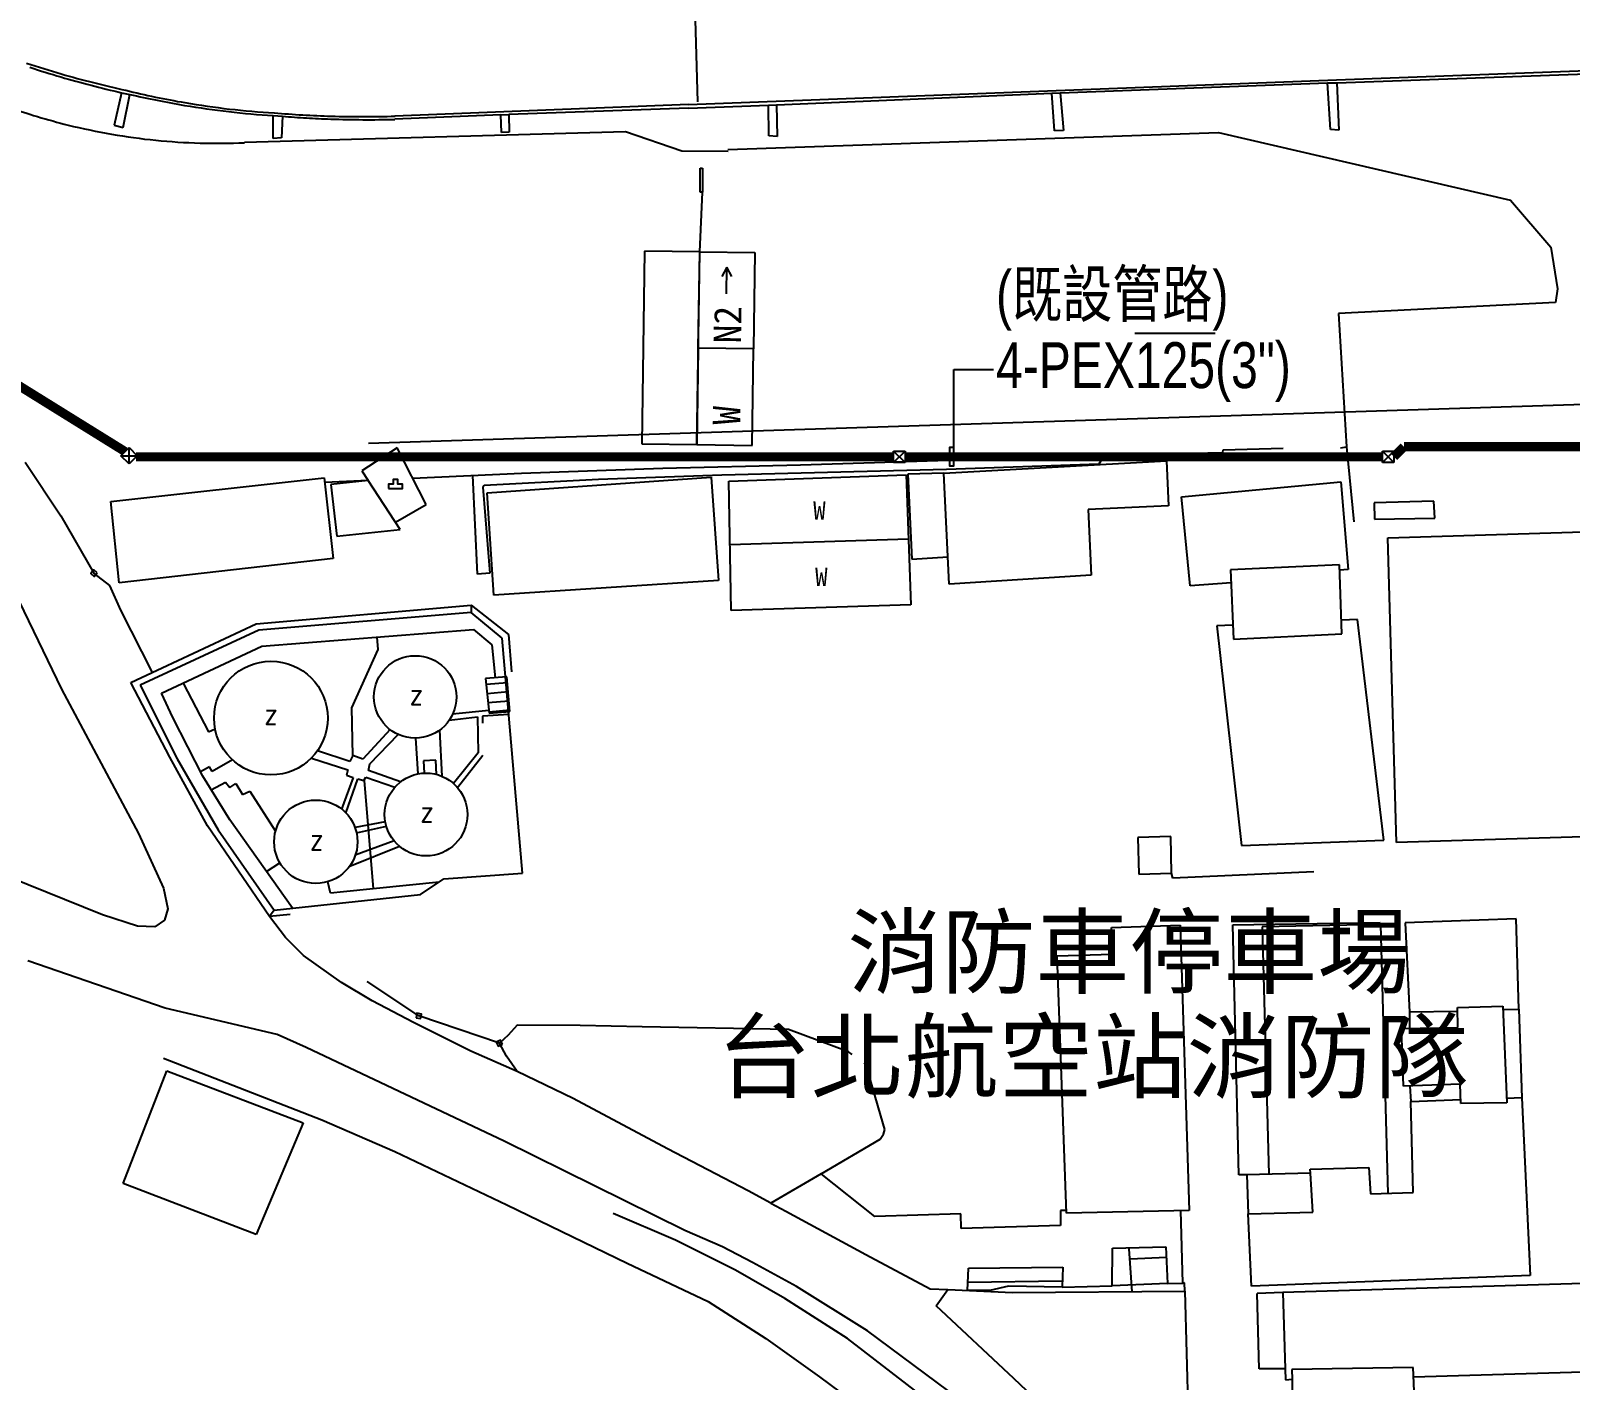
# Model space of a CAD drawing. Extents: x 71210 to 87171, y -11349 to 219.
# Drawn here: x 74788 to 76465, y -7386 to -5917 of the extents above; entities that cross this region are included whole.
import ezdxf
from ezdxf.enums import TextEntityAlignment as Align

# ---------------------------------------------------------------- set-up
doc = ezdxf.new("R2010")
doc.units = 0
doc.linetypes.add('DASHED', pattern=[0.75, 0.5, -0.25])
doc.linetypes.add('HIDDEN', pattern=[9.525, 6.35, -3.175])
for name, color, linetype in [('建築', 7, 'Continuous'), ('文字', 6, 'Continuous'), ('既設手孔', 3, 'DASHED'), ('既設管線', 1, 'HIDDEN')]:
    doc.layers.add(name, color=color, linetype=linetype)
doc.styles.add('SDANDARD', font='txt')
doc.styles.add('STYLE1', font='')
doc.styles.add('新細明體', font='')
doc.styles.add('細明體', font='')
doc.styles.get('STYLE1').set_extended_font_data('MingLiU')
doc.styles.get('新細明體').set_extended_font_data('新細明體')
doc.styles.get('細明體').set_extended_font_data('細明體')

msp = doc.modelspace()

# ---------------------------------------------------------------- linework, layer by layer
at = {"color": 7, "linetype": 'Continuous'}
for points, elevation in [([(75178, -6415.5), (75193, -6415.5), (75193, -6410.5), (75188, -6410.5), (75188, -6405.5), (75183, -6405.5), (75183, -6410.5), (75178, -6410.5), (75178, -6415.5)], -12.7), ([(74860.6, -6507.3), (74856.9, -6504), (74853.6, -6507.8), (74857.3, -6511.1), (74860.6, -6507.3)], -12.7), ([(75203.2, -6635.7), (75213.2, -6635.7), (75203.2, -6650.7), (75213.2, -6650.7)], 121.7), ([(75045, -6657), (75055, -6657), (75045, -6672), (75055, -6672)], 148), ([(75214.9, -6763.5), (75224.9, -6763.5), (75214.9, -6778.5), (75224.9, -6778.5)], 121.8), ([(75094.7, -6793.7), (75104.7, -6793.7), (75094.7, -6808.7), (75104.7, -6808.7)], 120.4), ([(75208, -6991.7), (75212.9, -6992.7), (75213.8, -6987.8), (75208.9, -6986.8), (75208, -6991.7)], 52.4), ([(75302, -7020.6), (75299.8, -7016.1), (75295.3, -7018.2), (75297.5, -7022.7), (75302, -7020.6)], -12.7)]:
    msp.add_lwpolyline(points, dxfattribs=dict(at, elevation=elevation))
at = {"layer": '建築', "ltscale": 1000}
for p, q in [((75514.9, -5994.3, -12.7), (75508, -5764.4, -12.7)), ((76210.1, -5970.3, -12.7), (76520.8, -5958.7, -12.7)), ((76210.8, -5973.7, -12.7), (76521, -5962.2, -12.7)), ((74887.2, -5984.3, -12.7), (74879.3, -6019.5, -12.7)), ((74887.2, -5984.3, -12.7), (74896.2, -5986.2, -12.7)), ((74892.1, -5981.7, -12.7), (74892.1, -5981.7, -12.7)), ((75504.7, -5997.3, -12.7), (76210.1, -5970.3, -12.7)), ((75900.4, -5984.8, -12.7), (75909.4, -5984.5, -12.7)), ((75909.4, -5984.5, -12.7), (76200.6, -5973.4, -12.7)), ((75909.4, -5984.5, -12.7), (75912.9, -6025.5, -12.7)), ((76200.6, -5973.4, -12.7), (76210.8, -5973.7, -12.7)), ((76203.6, -6024.5, -12.7), (76200.6, -5973.4, -12.7)), ((76210.8, -5973.7, -12.7), (76212.8, -6025, -12.7)), ((74889, -6022.2, -12.7), (74896.2, -5986.2, -12.7)), ((74896.2, -5986.2, -12.7), (74896.2, -5986.2, -12.7)), ((75504.7, -5997.3, -12.7), (75185, -6009.9, -12.7)), ((75504.7, -6001, -12.7), (75308.9, -6008.1, -12.7)), ((75504.7, -6001, -12.7), (75591.7, -5997.7, -12.7)), ((75591.7, -5997.7, -12.7), (75600.3, -5997.4, -12.7)), ((75592.1, -6031.3, -12.7), (75591.7, -5997.7, -12.7)), ((75600.3, -5997.4, -12.7), (75900.4, -5984.8, -12.7)), ((75600.3, -5997.4, -12.7), (75601.3, -6032.1, -12.7)), ((75903.1, -6025.9, -12.7), (75900.4, -5984.8, -12.7)), ((75052.3, -6009.3, -12.7), (75062.5, -6010, -12.7)), ((75052.3, -6034.1, -12.7), (75052.3, -6009.3, -12.7)), ((75053.6, -6006.3, -12.7), (75053.6, -6006.3, -12.7)), ((75062.5, -6010, -12.7), (75061.5, -6033.5, -12.7)), ((75062.5, -6010, -12.7), (75062.5, -6010, -12.7)), ((75300.1, -6008.5, -12.7), (75185, -6013.3, -12.7)), ((75300.1, -6008.5, -12.7), (75308.9, -6008.1, -12.7)), ((75301.1, -6027.6, -12.7), (75300.1, -6008.5, -12.7)), ((75308.9, -6008.1, -12.7), (75309.5, -6027.4, -12.7)), ((74879.3, -6019.5, -12.7), (74889, -6022.2, -12.7)), ((75435.9, -6027, -12.7), (75021.1, -6038.7, -12.7)), ((75061.5, -6033.5, -12.7), (75052.3, -6034.1, -12.7)), ((75309.5, -6027.4, -12.7), (75301.1, -6027.6, -12.7)), ((75497.3, -6048, -12.7), (75435.9, -6027, -12.7)), ((75547.5, -6046.3, -12.7), (76081.7, -6027.7, -12.7)), ((75601.3, -6032.1, -12.7), (75592.1, -6031.3, -12.7)), ((75912.9, -6025.5, -12.7), (75903.1, -6025.9, -12.7)), ((76081.7, -6027.7, -12.7), (76399.9, -6101.2, -12.7)), ((76212.8, -6025, -12.7), (76203.6, -6024.5, -12.7)), ((75547.9, -6048.4, -12.7), (75497.3, -6048, -12.7)), ((75517.4, -6092.5, -12.7), (75517.4, -6066.4, -12.7)), ((75517.4, -6066.4, -12.7), (75519.9, -6066.4, -12.7)), ((75519.9, -6066.4, -12.7), (75519.9, -6092.5, -12.7)), ((75516.8, -6157.6, -12.7), (75519.9, -6092.5, -12.7)), ((75519.9, -6092.5, -12.7), (75517.4, -6092.5, -12.7)), ((76399.9, -6101.2, -12.7), (76443.8, -6152.6, -12.7)), ((75456.8, -6156.8, -12.7), (75453.9, -6366.7, -12.7)), ((75516.8, -6157.6, -12.7), (75456.8, -6156.8, -12.7)), ((75513.8, -6367.6, -12.7), (75516.8, -6157.6, -12.7)), ((75515.3, -6262.6, -12.7), (75516.8, -6157.6, -12.7)), ((75516.8, -6157.6, -12.7), (75576.8, -6158.4, -12.7)), ((75576.8, -6158.4, -12.7), (75575.3, -6263.4, -12.7)), ((76443.8, -6152.6, -12.7), (76451.1, -6197.9, -12.7)), ((75546.5, -6174.2, 107.6), (75540.8, -6184.3, 107.6)), ((75546, -6203.4, 107.6), (75546.5, -6174.2, 107.6)), ((75551.9, -6184.4, 107.6), (75546.5, -6174.2, 107.6)), ((76451.1, -6197.9, -12.7), (76448.6, -6212.6, -12.7)), ((76448.6, -6212.6, -12.7), (76212.3, -6224.9, -12.7)), ((76212.3, -6224.9, -12.7), (76221.1, -6370.1, -12.7)), ((75515.3, -6262.6, -12.7), (75513.8, -6367.6, -12.7)), ((75575.3, -6263.4, -12.7), (75515.3, -6262.6, -12.7)), ((75575.3, -6263.4, -12.7), (75515.3, -6262.6, -12.7)), ((75573.8, -6368.4, -12.7), (75575.3, -6263.4, -12.7)), ((75156, -6366, -12.7), (76780.7, -6313.8, -12.7)), ((75453.9, -6366.7, -12.7), (75513.8, -6367.6, -12.7)), ((75513.8, -6367.6, -12.7), (75573.8, -6368.4, -12.7)), ((76214.5, -6371, -12.7), (76221.1, -6370.1, -12.7)), ((76221.1, -6370.1, -12.7), (76229, -6451.8, -12.7)), ((74782.2, -6386.8, 25.8), (74821.1, -6445, 25.8)), ((75187.4, -6371, 68.7), (75149, -6396.1, 68.7)), ((75219, -6432.9, 68.7), (75187.4, -6371, 68.7)), ((75626.4, -6389.6, 52.6), (75845.2, -6382.8, 52.6)), ((75782.5, -6398.7, 79.4), (76025.1, -6385.3, 79.4)), ((75845.2, -6382.8, 52.6), (75972.6, -6378.8, 52.6)), ((75957.4, -6379.2, 35.5), (75951.5, -6388.9, 35.5)), ((75972.6, -6378.8, 52.6), (76086.5, -6376.1, 52.6)), ((76025.1, -6385.3, 79.4), (76027.4, -6434.3, 79.4)), ((76086.5, -6376.1, 52.6), (76087, -6373.4, 52.6)), ((76087, -6373.4, 52.6), (76152.2, -6371.3, 52.6)), ((74875.6, -6429.6, 73.5), (75108, -6403.7, 73.5)), ((75108, -6403.7, 73.5), (75117.7, -6491.7, 73.5)), ((75149, -6396.1, 68.7), (75155.7, -6406.5, 68.7)), ((75204.4, -6404.2, 52.6), (75322.9, -6398.8, 52.6)), ((75274.7, -6508.5, 35.5), (75269.8, -6401.2, 35.5)), ((75285.2, -6420.1, 97.1), (75529.3, -6402.9, 97.1)), ((75322.9, -6398.8, 52.6), (75476.5, -6393.2, 52.6)), ((75540.9, -6400.7, 35.5), (75406.7, -6405.6, 35.5)), ((75476.5, -6393.2, 52.6), (75626.4, -6389.6, 52.6)), ((75529.3, -6402.9, 97.1), (75537.2, -6515.7, 97.1)), ((75785.7, -6394.7, 35.5), (75540.9, -6400.7, 35.5)), ((75548.5, -6407.4, 38.8), (75741.5, -6400.4, 38.8)), ((75741.5, -6400.4, 38.8), (75746.9, -6541.9, 38.8)), ((75782.5, -6398.7, 66.3), (75743.5, -6399.9, 66.3)), ((75743.5, -6399.9, 66.3), (75747.7, -6492.3, 66.3)), ((75788.4, -6519.4, 79.4), (75782.5, -6398.7, 79.4)), ((75951.5, -6388.9, 35.5), (75785.7, -6394.7, 35.5)), ((75108.5, -6408.6, 52.6), (75155.7, -6406.4, 52.6)), ((75155.7, -6406.5, 65), (75115.1, -6410.9, 65)), ((75115.1, -6410.9, 65), (75121.6, -6467.4, 65)), ((75190.7, -6459.9, 65), (75155.7, -6406.5, 65)), ((75282.2, -6412.1, 35.5), (75280.6, -6413.8, 35.5)), ((75280.6, -6413.8, 35.5), (75288.4, -6507.5, 35.5)), ((75406.7, -6405.6, 35.5), (75282.2, -6412.1, 35.5)), ((75292.5, -6531.6, 97.1), (75285.2, -6420.1, 97.1)), ((75550.9, -6548.3, 38.8), (75548.5, -6407.4, 38.8)), ((76041.5, -6424.6, 67.5), (76215.1, -6408, 67.5)), ((76215.1, -6408, 67.5), (76223.1, -6503.6, 67.5)), ((74884.7, -6518.2, 73.5), (74875.6, -6429.6, 73.5)), ((75185.5, -6451.9, 68.7), (75219, -6432.9, 68.7)), ((76027.4, -6434.3, 79.4), (75939.7, -6438.2, 79.4)), ((76051, -6521.5, 67.5), (76041.5, -6424.6, 67.5)), ((76316.4, -6429.1, 56.6), (76251.3, -6430.9, 56.6)), ((76251.3, -6430.9, 56.6), (76251.5, -6448.7, 56.6)), ((76317.2, -6447.5, 56.6), (76316.4, -6429.1, 56.6)), ((74821.1, -6445, 25.8), (74857.1, -6507.6, 25.8)), ((75939.7, -6438.2, 79.4), (75943.1, -6509.8, 79.4)), ((76251.5, -6448.7, 56.6), (76317.2, -6447.5, 56.6)), ((75121.6, -6467.4, 65), (75190.7, -6459.9, 65)), ((75549.6, -6476.3, 48.6), (75744.1, -6470.3, 48.6)), ((76266, -6469.1, 97.6), (76552.8, -6460.1, 97.6)), ((76275.6, -6801, 97.6), (76266, -6469.1, 97.6)), ((74755.3, -6496.4, 28.1), (74822, -6633.8, 28.1)), ((75117.7, -6491.7, 73.5), (74884.7, -6518.2, 73.5)), ((75747.7, -6492.3, 66.3), (75787, -6489.9, 66.3)), ((76213.4, -6498.3, 73.3), (76094.9, -6503.8, 73.3)), ((76094.9, -6503.8, 73.3), (76098, -6579.6, 73.3)), ((76216.2, -6573.6, 73.3), (76213.4, -6498.3, 73.3)), ((76223.1, -6503.6, 67.5), (76213.6, -6504.3, 67.5)), ((74874.6, -6521, 53.5), (74857.1, -6507.6, 53.5)), ((74886.3, -6548, 53.5), (74874.6, -6521, 53.5)), ((75288.4, -6507.5, 35.5), (75274.7, -6508.5, 35.5)), ((75537.2, -6515.7, 97.1), (75292.5, -6531.6, 97.1)), ((75943.1, -6509.8, 79.4), (75788.4, -6519.4, 79.4)), ((76095.5, -6517.9, 67.5), (76051, -6521.5, 67.5)), ((74920.9, -6615.7, 53.5), (74886.3, -6548, 53.5)), ((75033.9, -6562.9, 142.6), (75267.8, -6542.3, 142.6)), ((75268.1, -6550.3, 142.6), (75036.6, -6569.6, 142.6)), ((75267.8, -6542.3, 117.5), (75308.6, -6574.3, 117.5)), ((75267.8, -6542.3, 142.6), (75268.1, -6550.3, 142.6)), ((75301.8, -6578.4, 142.6), (75268.1, -6550.3, 142.6)), ((75268.1, -6550.3, 142.6), (75268.1, -6550.3, 142.6)), ((75746.9, -6541.9, 38.8), (75550.9, -6548.3, 38.8)), ((74897.4, -6626.6, 142.6), (75033.9, -6562.9, 142.6)), ((75036.6, -6569.6, 142.6), (74907.6, -6629.6, 142.6)), ((75040, -6587.1, 51.3), (75270.4, -6568.9, 51.3)), ((75270.4, -6568.9, 51.3), (75290.5, -6585.7, 51.3)), ((76097.4, -6564.3, 74.3), (76079.8, -6564.8, 74.3)), ((76079.8, -6564.8, 74.3), (76106.7, -6804.1, 74.3)), ((76233.3, -6558, 74.3), (76215.6, -6558.7, 74.3)), ((76261.8, -6798.3, 74.3), (76233.3, -6558, 74.3)), ((74930.6, -6638.4, 51.3), (75040, -6587.1, 51.3)), ((75166.8, -6590.5, 38.6), (75165.6, -6577.2, 38.6)), ((75290.5, -6585.7, 51.3), (75294, -6621.4, 51.3)), ((75323.7, -6834.2, 142.6), (75301.8, -6578.4, 142.6)), ((75308.6, -6574.3, 117.5), (75312, -6615, 117.5)), ((76098, -6579.6, 73.3), (76216.2, -6573.6, 73.3)), ((75138, -6654.3, 38.6), (75166.8, -6590.5, 38.6)), ((75306.9, -6620.6, 50.6), (75283.6, -6622.1, 50.6)), ((75310, -6658.1, 50.6), (75306.9, -6620.6, 50.6)), ((74822, -6633.8, 28.1), (74905.8, -6791, 28.1)), ((74939.7, -6707.8, 142.6), (74897.4, -6626.6, 142.6)), ((74907.6, -6629.6, 142.6), (74947.9, -6709.7, 142.6)), ((74943.2, -6664.8, 51.3), (74930.6, -6638.4, 51.3)), ((74954.2, -6627.3, 31.3), (74982, -6680.4, 31.3)), ((75283.6, -6622.1, 50.6), (75287.6, -6660.1, 50.6)), ((75284.3, -6628.6, -12.7), (75307.4, -6626.6, -12.7)), ((75285.3, -6638.6, -12.7), (75308.2, -6636.6, -12.7)), ((75139.2, -6706.1, 38.6), (75138, -6654.3, 38.6)), ((75286.3, -6648.5, -12.7), (75309.1, -6646.5, -12.7)), ((74975.8, -6728.7, 51.3), (74943.2, -6664.8, 51.3)), ((75244.1, -6667.5, 37.4), (75274.7, -6664, 37.4)), ((75287.2, -6657.1, 36.5), (75247.8, -6661.1, 36.5)), ((75274.7, -6664, 37.4), (75275.4, -6703.1, 37.4)), ((75308.9, -6661.6, 36.5), (75280.4, -6663.3, 36.5)), ((75280.4, -6663.3, 36.5), (75280.4, -6670.8, 36.5)), ((75287.4, -6658.4, -12.7), (75309.9, -6656.5, -12.7)), ((75287.6, -6660.1, 50.6), (75310, -6658.1, 50.6)), ((74982, -6680.4, 31.3), (74989.1, -6676.9, 31.3)), ((75179.6, -6677.8, 38.6), (75150, -6710.2, 38.6)), ((75157.7, -6715.1, 33.6), (75188.4, -6683.1, 33.6)), ((75207.3, -6687.2, 35.8), (75209.7, -6726.2, 35.8)), ((75233.4, -6678.6, 35.2), (75235.9, -6728.7, 35.2)), ((75136, -6712.7, 38.6), (75100.6, -6700.9, 38.6)), ((75275.4, -6703.1, 37.4), (75248.6, -6736.6, 37.4)), ((74980.7, -6782.7, 142.6), (74939.7, -6707.8, 142.6)), ((74947.9, -6709.7, 142.6), (74992.3, -6787.2, 142.6)), ((74983, -6718.3, 47.9), (74973.3, -6723.8, 47.9)), ((74986, -6723.6, 47.9), (74983, -6718.3, 47.9)), ((75008, -6710.9, 47.9), (74986, -6723.6, 47.9)), ((75093.9, -6709, 37), (75133.7, -6721.7, 37)), ((75133.7, -6721.7, 37), (75132.1, -6727.4, 37)), ((75139.2, -6706.1, 38.6), (75136, -6712.7, 38.6)), ((75150, -6710.2, 38.6), (75139.2, -6706.1, 38.6)), ((75156.3, -6722.6, 33.6), (75157.7, -6715.1, 33.6)), ((75229.3, -6711.1, 33.6), (75216, -6711.9, 33.6)), ((75216, -6711.9, 33.6), (75216.9, -6725.3, 33.6)), ((75230.2, -6726.8, 33.6), (75229.3, -6711.1, 33.6)), ((75252.9, -6740.9, 33.5), (75280.7, -6705.7, 33.5)), ((75005.2, -6776.2, 51.3), (74975.8, -6728.7, 51.3)), ((74984.9, -6743.4, 33.5), (75000.4, -6735, 33.5)), ((75000.4, -6735, 33.5), (75005.2, -6740.9, 33.5)), ((75005.2, -6740.9, 33.5), (75011.5, -6736.7, 33.5)), ((75011.5, -6736.7, 33.5), (75018.9, -6748.5, 33.5)), ((75139.6, -6730, 37), (75126.8, -6764.4, 37)), ((75131.6, -6768.8, 36.1), (75144.6, -6731.5, 36.1)), ((75132.1, -6727.4, 37), (75139.6, -6730, 37)), ((75144.6, -6731.5, 36.1), (75150.9, -6733.4, 36.1)), ((75150.9, -6733.4, 36.1), (75153.4, -6729.6, 36.1)), ((75151.4, -6733.2, 38.4), (75161.1, -6851.2, 38.4)), ((75153.4, -6729.6, 36.1), (75184.9, -6740.7, 36.1)), ((75191, -6734.9, 33.6), (75156.3, -6722.6, 33.6)), ((75018.9, -6748.5, 33.5), (75026.8, -6745, 33.5)), ((75026.8, -6745, 33.5), (75054.9, -6788.7, 33.5)), ((75048.4, -6881.5, 142.6), (74980.7, -6782.7, 142.6)), ((74992.3, -6787.2, 142.6), (75053.3, -6874.6, 142.6)), ((75073.5, -6872.4, 51.3), (75005.2, -6776.2, 51.3)), ((75174.4, -6778.2, 37.3), (75141.5, -6784.7, 37.3)), ((75143.1, -6790.3, 37.3), (75175.6, -6783.1, 37.3)), ((74905.8, -6791, 28.1), (74933, -6850.6, 28.1)), ((75135.7, -6826.5, 40.4), (75190, -6805, 40.4)), ((75184, -6799, 39.8), (75141.8, -6814.8, 39.8)), ((76029.8, -6794.2, 59.8), (75993.8, -6795.6, 59.8)), ((75993.8, -6795.6, 59.8), (75994.9, -6835.3, 59.8)), ((76030.5, -6834.3, 59.8), (76029.8, -6794.2, 59.8)), ((76106.7, -6804.1, 74.3), (76261.8, -6798.3, 74.3)), ((76562.7, -6792, 97.6), (76275.6, -6801, 97.6)), ((74866.3, -6879.6, 28.1), (74765, -6838.8, 28.1)), ((75045.1, -6832.4, 30.8), (75059.6, -6822.9, 30.8)), ((75238.3, -6840.5, 142.6), (75323.7, -6834.2, 142.6)), ((75994.9, -6835.3, 59.8), (76030.5, -6834.3, 59.8)), ((76032.1, -6839.7, 49.5), (76030.5, -6834.3, 49.5)), ((76185.7, -6832.7, 49.5), (76032.1, -6839.7, 49.5)), ((74933, -6850.6, 28.1), (74937.7, -6873, 28.1)), ((75114.9, -6856.1, 36.9), (75111.8, -6843.6, 36.9)), ((75129.1, -6854.5, 36.9), (75114.9, -6856.1, 36.9)), ((75233.1, -6844, 36.9), (75129.1, -6854.5, 36.9)), ((75212.9, -6857.5, 142.6), (75238.3, -6840.5, 142.6)), ((74937.7, -6873, 28.1), (74934.1, -6885.6, 28.1)), ((75053.3, -6874.6, 142.6), (75212.9, -6857.5, 142.6)), ((74904.5, -6891.9, 28.1), (74866.3, -6879.6, 28.1)), ((74934.1, -6885.6, 28.1), (74923.4, -6892.7, 28.1)), ((75053.3, -6874.6, 142.6), (75048.4, -6881.5, 142.6)), ((75070.9, -6879.1, 117.5), (75048.4, -6881.5, 117.5)), ((75065.8, -6904.3, 56.2), (75048.4, -6881.5, 56.2)), ((76097.2, -6890.6, 71), (76257.9, -6888.1, 71)), ((76405.8, -6884, 122.3), (76285.2, -6888.5, 122.3)), ((76285.2, -6888.5, 122.3), (76289.6, -6985.7, 122.3)), ((76408.7, -6982.3, 122.3), (76405.8, -6884, 122.3)), ((74923.4, -6892.7, 28.1), (74904.5, -6891.9, 28.1)), ((75085.4, -6924.1, 56.2), (75065.8, -6904.3, 56.2)), ((75965.1, -6893.4, 75.9), (76040.1, -6890.8, 75.9)), ((75966, -6922.3, 75.9), (75965.1, -6893.4, 75.9)), ((76040.1, -6890.8, 75.9), (76049.7, -7201.6, 75.9)), ((76103.8, -7162.9, 71), (76097.2, -6890.6, 71)), ((76258.1, -6890.3, 82.9), (76129.2, -6892.7, 82.9)), ((76129.2, -6892.7, 82.9), (76136.6, -7162.1, 82.9)), ((76258.1, -6890.3, 82.9), (76266, -7183, 82.9)), ((75906.2, -6924.3, 75.9), (75966, -6922.3, 75.9)), ((74934.8, -6981.2, 53.3), (74785, -6929.8, 53.3)), ((75126.9, -6953.5, 56.2), (75085.4, -6924.1, 56.2)), ((75916.4, -7204.4, 75.9), (75906.2, -6924.3, 75.9)), ((75160.2, -6973.2, 56.2), (75126.9, -6953.5, 56.2)), ((75210.9, -6989.7, 53.8), (75154.7, -6952.2, 53.8)), ((75205.2, -6997, 56.2), (75160.2, -6973.2, 56.2)), ((75056.6, -7009.8, 53.3), (74934.8, -6981.2, 53.3)), ((75298.7, -7019.4, 56.2), (75210.9, -6989.7, 56.2)), ((76342.3, -6984.9, 185.2), (76289.6, -6985.7, 185.2)), ((76289.6, -6985.7, 185.2), (76289.7, -7003.4, 185.2)), ((76342.2, -6980.5, 210.7), (76391.3, -6979.2, 210.7)), ((76342.5, -7002.4, 210.7), (76342.2, -6980.5, 210.7)), ((76391.3, -6979.2, 210.7), (76395.6, -7084.3, 210.7)), ((76391.5, -6982.6, 184.7), (76408.7, -6982.3, 184.7)), ((76408.7, -6982.3, 184.7), (76412.1, -7079, 184.7)), ((75267.6, -7028, 56.2), (75205.2, -6997, 56.2)), ((75318.2, -6999.8, 33), (75308.1, -7010.8, 33)), ((75386.5, -7000.1, 33), (75318.2, -6999.8, 33)), ((75454.1, -7001.7, 33), (75386.5, -7000.1, 33)), ((75613.5, -7004.4, 33), (75454.1, -7001.7, 33)), ((75678.9, -7028.7, 33), (75613.5, -7004.4, 33)), ((76281.1, -7003.6, 210.7), (76342.5, -7002.4, 210.7)), ((76283.2, -7066.3, 210.7), (76281.1, -7003.6, 210.7)), ((75088.2, -7024.3, 53.3), (75056.6, -7009.8, 53.3)), ((75308.1, -7010.8, 33), (75298.7, -7019.4, 33)), ((75306.4, -7033.4, 56.2), (75298.7, -7019.4, 56.2)), ((74932.8, -7035.8, 30.9), (75105.5, -7102.8, 30.9)), ((74932.8, -7035.8, 30.9), (75105.5, -7102.8, 30.9)), ((75303.8, -7126.3, 53.3), (75088.2, -7024.3, 53.3)), ((75318.2, -7050.1, 56.2), (75267.6, -7028, 56.2)), ((75318.2, -7050.1, 56.2), (75306.4, -7033.4, 56.2)), ((75683, -7031.7, 33), (75678.9, -7028.7, 33)), ((74888.9, -7172.1, 71), (74936.4, -7049.5, 71)), ((74888.9, -7172.1, 71), (74936.4, -7049.5, 71)), ((74936.4, -7049.5, 71), (75084.9, -7106.3, 71)), ((74936.4, -7049.5, 71), (75084.9, -7106.3, 71)), ((75379, -7079.8, 56.2), (75318.2, -7050.1, 56.2)), ((75697.7, -7042.4, 33), (75695.8, -7041, 33)), ((75714.2, -7098.4, 33), (75697.7, -7042.4, 33)), ((76344.9, -7064.2, 210.7), (76283.2, -7066.3, 210.7)), ((76290.2, -7066.1, 184.6), (76291.2, -7083, 184.6)), ((76345.7, -7085.2, 210.7), (76344.9, -7064.2, 210.7)), ((75481.6, -7134.3, 56.2), (75379, -7079.8, 56.2)), ((76291.2, -7083, 184.6), (76345.5, -7080.6, 184.6)), ((76293.7, -7182.1, 136.5), (76291.2, -7083, 136.5)), ((76395.6, -7084.3, 210.7), (76345.7, -7085.2, 210.7)), ((76412.1, -7079, 184.7), (76395.5, -7079.8, 184.7)), ((76412.1, -7079, 121.7), (76421.3, -7272.4, 121.7)), ((75084.9, -7106.3, 71), (75033.7, -7227.8, 71)), ((75084.9, -7106.3, 71), (75033.7, -7227.8, 71)), ((75105.5, -7102.8, 30.9), (75184.9, -7137.3, 30.9)), ((75105.5, -7102.8, 30.9), (75184.9, -7137.3, 30.9)), ((75718.4, -7113.3, 33), (75714.2, -7098.4, 33)), ((75649, -7161.6, 33), (75713.5, -7124.1, 33)), ((75713.5, -7124.1, 33), (75716.8, -7118.6, 33)), ((75716.8, -7118.6, 33), (75718.4, -7113.3, 33)), ((75184.9, -7137.3, 30.9), (75306.9, -7195.6, 30.9)), ((75184.9, -7137.3, 30.9), (75306.9, -7195.6, 30.9)), ((75500.6, -7223.5, 53.3), (75303.8, -7126.3, 53.3)), ((75569.7, -7180.3, 56.2), (75481.6, -7134.3, 56.2)), ((76181.7, -7156.8, 136.5), (76245.3, -7154.9, 136.5)), ((76182, -7161, 136.5), (76181.7, -7156.8, 136.5)), ((76245.3, -7154.9, 136.5), (76247.4, -7183.5, 136.5)), ((75033.7, -7227.8, 71), (74888.9, -7172.1, 71)), ((75033.7, -7227.8, 71), (74888.9, -7172.1, 71)), ((75649, -7161.6, 59.9), (75594.1, -7193.5, 59.9)), ((75707.6, -7208, 59.9), (75649, -7161.6, 59.9)), ((76112.5, -7162.7, 71), (76103.8, -7162.9, 71)), ((76182, -7161, 136.5), (76112.5, -7162.7, 136.5)), ((76112.5, -7162.7, 136.5), (76114.2, -7205.3, 136.5)), ((76184.6, -7203.3, 136.5), (76182, -7161, 136.5)), ((75594.1, -7193.5, 56.2), (75569.7, -7180.3, 56.2)), ((76247.4, -7183.5, 136.5), (76293.7, -7182.1, 136.5)), ((75306.9, -7195.6, 30.9), (75437.7, -7258.9, 30.9)), ((75306.9, -7195.6, 30.9), (75437.7, -7258.9, 30.9)), ((75490.3, -7234, 23), (75422.4, -7205, 23)), ((75490.3, -7234, 23), (75422.4, -7205, 23)), ((75594.1, -7193.5, 59.9), (75610.7, -7202.4, 59.9)), ((75610.7, -7202.4, 59.9), (75697.8, -7249.6, 59.9)), ((75801.2, -7205.2, 59.9), (75707.6, -7208, 59.9)), ((75801.4, -7221.1, 59.9), (75801.2, -7205.2, 59.9)), ((75916.3, -7201.6, 59.9), (75909.7, -7201.6, 59.9)), ((75909.7, -7201.6, 59.9), (75909.7, -7217.9, 59.9)), ((76049.7, -7201.6, 75.9), (75916.4, -7204.4, 75.9)), ((76042.9, -7280.6, 65.9), (76040.8, -7201.8, 65.9)), ((76114.2, -7205.3, 136.5), (76184.6, -7203.3, 136.5)), ((76117.7, -7284.2, 121.7), (76114.2, -7205.3, 121.7)), ((75541.5, -7241.2, 53.3), (75500.6, -7223.5, 53.3)), ((75909.7, -7217.9, 59.9), (75801.4, -7221.1, 59.9)), ((75555.8, -7266.6, 23), (75490.3, -7234, 23)), ((75555.8, -7266.6, 23), (75490.3, -7234, 23)), ((75574.2, -7258.4, 53.3), (75541.5, -7241.2, 53.3)), ((75966.3, -7242.7, 65.9), (76024.4, -7241.2, 65.9)), ((76024.4, -7241.2, 65.9), (76026.1, -7281.2, 65.9)), ((75622.1, -7284.4, 53.3), (75574.2, -7258.4, 53.3)), ((75697.8, -7249.6, 59.9), (75767.9, -7287.1, 59.9)), ((75966.1, -7283.6, 65.9), (75966.3, -7242.7, 65.9)), ((75984.2, -7243.2, 55.1), (75987.4, -7290.1, 55.1)), ((75985.9, -7254.1, 58.4), (76024.9, -7252.3, 58.4)), ((75437.7, -7258.9, 30.9), (75526.1, -7300.9, 30.9)), ((75437.7, -7258.9, 30.9), (75526.1, -7300.9, 30.9)), ((75609.4, -7297.3, 23), (75555.8, -7266.6, 23)), ((75609.4, -7297.3, 23), (75555.8, -7266.6, 23)), ((75808.3, -7288.7, 65.9), (75809.6, -7264.3, 65.9)), ((75809.6, -7264.3, 65.9), (75912.3, -7263.3, 65.9)), ((75912.3, -7263.3, 65.9), (75911.4, -7285, 65.9)), ((76421.3, -7272.4, 121.7), (76117.7, -7284.2, 121.7)), ((75699.6, -7332.6, 53.3), (75622.1, -7284.4, 53.3)), ((75767.9, -7287.1, 59.9), (75787, -7287.6, 59.9)), ((75774.2, -7305.3, 86), (75787, -7287.6, 86)), ((75787, -7287.6, 86), (75857.5, -7291.1, 86)), ((75832.8, -7288.7, -12.7), (75808.3, -7288.7, -12.7)), ((75808.8, -7279.8, 57.9), (75911.7, -7278.3, 57.9)), ((75853.1, -7283.9, -12.7), (75832.8, -7288.7, -12.7)), ((75911.4, -7285, -12.7), (75853.1, -7283.9, -12.7)), ((75857.5, -7291.1, 86), (76045.2, -7289.6, 86)), ((75911.4, -7285, 65.9), (75966.1, -7283.6, 65.9)), ((76026.1, -7281.2, 50.9), (75966.1, -7283.6, 50.9)), ((76026.1, -7281.2, 65.9), (76042.9, -7280.6, 65.9)), ((76044.7, -7280.5, 50.9), (76042.9, -7280.6, 50.9)), ((76045.2, -7289.6, 50.9), (76044.7, -7280.5, 50.9)), ((76045.2, -7289.6, 86), (76048.9, -7432.2, 86)), ((76151.9, -7291.1, 80.4), (76123.9, -7292.1, 80.4)), ((76125.9, -7374, 73.4), (76123.9, -7292.1, 73.4)), ((76564.3, -7278.6, 80.4), (76151.9, -7291.1, 80.4)), ((76151.9, -7291.1, 90.5), (76154.8, -7386.1, 90.5)), ((75526.1, -7300.9, 30.9), (75588.8, -7340.9, 30.9)), ((75526.1, -7300.9, 30.9), (75588.8, -7340.9, 30.9)), ((75677.6, -7341.1, 23), (75609.4, -7297.3, 23)), ((75677.6, -7341.1, 23), (75609.4, -7297.3, 23)), ((75858.8, -7384.5, 86), (75774.2, -7305.3, 86)), ((75588.8, -7340.9, 30.9), (75647.2, -7382.9, 30.9)), ((75588.8, -7340.9, 30.9), (75647.2, -7382.9, 30.9)), ((75773, -7414.4, 23), (75677.6, -7341.1, 23)), ((75773, -7414.4, 23), (75677.6, -7341.1, 23)), ((75787.2, -7397.5, 53.3), (75699.6, -7332.6, 53.3)), ((76154.4, -7374, 73.4), (76125.9, -7374, 73.4)), ((76293.9, -7372.7, 90.5), (76161.8, -7374.7, 90.5)), ((76161.8, -7374.7, 90.5), (76162.1, -7385.3, 90.5)), ((76297.6, -7463.8, 90.5), (76293.9, -7372.7, 90.5)), ((76294.3, -7382.6, 80.4), (76567.8, -7374.8, 80.4)), ((75647.2, -7382.9, 30.9), (75750.9, -7459.3, 30.9)), ((75647.2, -7382.9, 30.9), (75750.9, -7459.3, 30.9)), ((75910.8, -7433.6, 86), (75858.8, -7384.5, 86)), ((76154.8, -7386.1, 90.5), (76162.1, -7385.3, 90.5)), ((76162.1, -7385.3, 90.5), (76162.5, -7466.1, 90.5))]:
    msp.add_line(p, q, dxfattribs=at)
for centre, radius in [((75049.9, -6665.4, 145.1), 61.9), ((75207, -6642.3, 113.3), 44.9), ((75218.8, -6770.4, 115.8), 45.1), ((75098.8, -6800.1, 115.2), 45.4)]:
    msp.add_circle(centre, radius, dxfattribs=at)
for centre, radius, start, end in [((75098.5, -5014.6, -12.7), 988.8, 251.441, 253.7273), ((75133.5, -4899.8, -12.7), 1112.1, 251.8652, 253.6847), ((75133.5, -4899.8, -12.7), 1112.1, 253.6847, 255.4451), ((75098.5, -5014.6, -12.7), 988.8, 253.7273, 255.8378), ((75133.5, -4899.8, -12.7), 1112.1, 255.4451, 257.2055), ((75098.5, -5014.6, -12.7), 988.8, 255.8378, 257.9484), ((75106.6, -5116.6, -12.7), 891.3, 256.0703, 258.1797), ((74991.5, -5366.4, -12.7), 673, 250.1121, 256.0314), ((75111.5, -5072, -12.7), 939.1, 256.7519, 258.605), ((75106.6, -5116.6, -12.7), 891.3, 258.1797, 260.2891), ((75111.5, -5072, -12.7), 939.1, 258.605, 260.4581), ((75111.5, -5072, -12.7), 939.1, 260.4581, 263.4241), ((75106.6, -5116.6, -12.7), 891.3, 260.2891, 263.4382), ((75111.5, -5072, -12.7), 939.1, 263.4241, 266.3902), ((75106.6, -5116.6, -12.7), 891.3, 263.4382, 266.5872), ((75150.8, -4865.8, -12.7), 1144.6, 265.129, 266.6813), ((75155.5, -4838.8, -12.7), 1174.9, 265.458, 266.7404), ((75150.8, -4865.8, -12.7), 1144.6, 266.6813, 268.2336), ((75155.5, -4838.8, -12.7), 1174.9, 266.7404, 268.0227), ((75155.5, -4838.8, -12.7), 1174.9, 268.0227, 269.7299), ((75150.8, -4865.8, -12.7), 1144.6, 268.2336, 269.9753), ((75155.5, -4838.8, -12.7), 1174.9, 269.7299, 271.4371), ((75150.8, -4865.8, -12.7), 1144.6, 269.9753, 271.717), ((74991.5, -5366.4, -12.7), 673, 256.0314, 264.2767), ((74991.5, -5366.4, -12.7), 673, 264.2767, 272.522)]:
    msp.add_arc(centre, radius, start, end, dxfattribs=at)
at = {"layer": '文字', "ltscale": 2}
for p, q in [((75793.7, -6390.8, 105.9), (75793.7, -6285.6, 105.9)), ((75793.7, -6285.6, 105.9), (75836.8, -6285.6, 105.9))]:
    msp.add_line(p, q, dxfattribs=at)
at = {"layer": '文字', "ltscale": 2, "elevation": 105.9}
msp.add_lwpolyline([(75793.7, -6370.8), (75788.7, -6370.8), (75788.7, -6390.8), (75793.7, -6390.8)], close=True, dxfattribs=at)
at = {"layer": '既設手孔', "ltscale": 1000}
for p, q in [((74886.5, -6379.6, 58.8), (74904.2, -6379.6, 58.8)), ((74895.4, -6388.4, 58.8), (74895.4, -6370.7, 58.8)), ((75728, -6374.6, -67.3), (75740.5, -6387.1, -67.3)), ((75728, -6387.1, -67.3), (75740.5, -6374.6, -67.3)), ((76260.2, -6374.6, -67.3), (76272.7, -6387.1, -67.3)), ((76260.2, -6387.1, -67.3), (76272.7, -6374.6, -67.3))]:
    msp.add_line(p, q, dxfattribs=at)
for points, elevation in [([(74886.5, -6379.6), (74895.4, -6370.7), (74904.2, -6379.6), (74895.4, -6388.4)], 232), ([(75728, -6374.6), (75740.5, -6374.6), (75740.5, -6387.1), (75728, -6387.1)], 105.9), ([(76260.2, -6374.6), (76272.7, -6374.6), (76272.7, -6387.1), (76260.2, -6387.1)], 105.9)]:
    msp.add_lwpolyline(points, close=True, dxfattribs=dict(at, elevation=elevation))
at = {"layer": '既設管線', "ltscale": 2, "const_width": 10}
for points, elevation in [([(74891, -6375.1), (74402.7, -6071.9)], 232), ([(76272.7, -6380.8), (76283.7, -6369.8)], 105.9), ([(76283.7, -6369.8), (76616, -6369.8), (76627, -6380.8), (76749.9, -6380.8)], 91.2), ([(75728, -6380.8), (74902.9, -6380.8)], 232), ([(75740.5, -6380.8), (76260.2, -6380.8)], 105.9)]:
    msp.add_lwpolyline(points, dxfattribs=dict(at, elevation=elevation))

# ---------------------------------------------------------------- texts
at = {"layer": '建築', "ltscale": 1000, "style": 'STYLE1'}
for s, p in [('N2', (75561.8, -6257.5, 84.8)), ('W', (75560.9, -6346.1, 84.8))]:
    msp.add_text(s, height=30, rotation=89.1949, dxfattribs=at).set_placement(p)
at = {"layer": '建築', "style": 'SDANDARD'}
for p in [(75647.2, -6439.2, 35.6), (75649.3, -6511.5, 32.8)]:
    msp.add_text('W', height=20, dxfattribs=at).set_placement(p, align=Align.MIDDLE)
at = {"layer": '建築', "style": '細明體'}
for s, p in [('消防車停車場', (75677.8, -6957.3, 35.1)), ('台北航空站消防隊', (75535.7, -7071.4, 146.8))]:
    msp.add_text(s, height=75, dxfattribs=at).set_placement(p)
at = {"layer": '文字', "style": '新細明體', "width": 0.8}
for s, p in [('(既設管路)', (75839.5, -6228.4, -201)), ('4-PEX%%O125%%O(3")', (75839.5, -6306, -201))]:
    msp.add_text(s, height=50, dxfattribs=at).set_placement(p)

doc.saveas('drawing.dxf')
